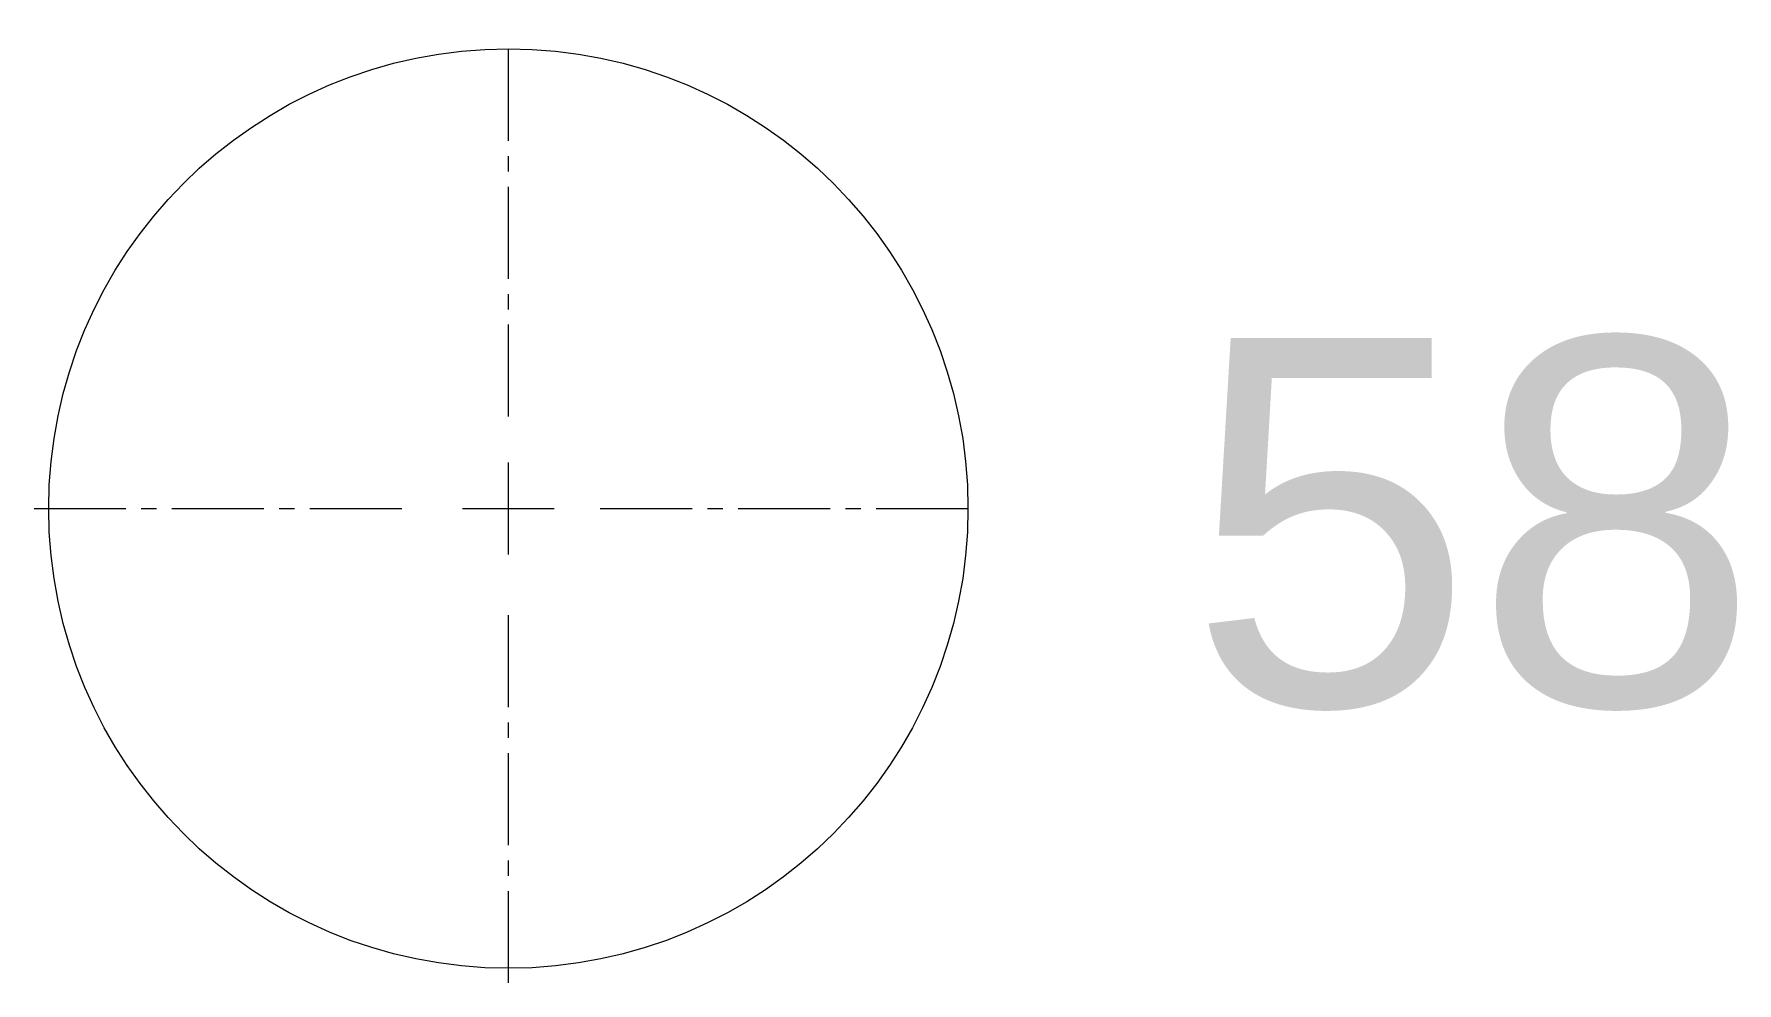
# Model space of a CAD drawing. Header units: inches. Extents: x 389.6 to 403.5, y 209.4 to 217.2.
import ezdxf
from ezdxf.enums import TextEntityAlignment as Align

# ---------------------------------------------------------------- set-up
doc = ezdxf.new("R2010")
doc.units = ezdxf.units.IN
doc.header["$MEASUREMENT"] = 0
doc.linetypes.add('CENTER2', pattern=[1.125, 0.75, -0.125, 0.125, -0.125])
doc.layers.get('0').update_dxf_attribs({"lineweight": 9})
doc.layers.add('E102-2nd-floor-electrical', color=7, linetype='Continuous', lineweight=9)
doc.layers.get('0').off()
doc.styles.add('Reg', font='Arial.ttf', dxfattribs={"height": 3})

# ---------------------------------------------------------------- blocks, each defined once
blk = doc.blocks.new('*U1')
at = {"layer": 'E102-2nd-floor-electrical', "color": 0, "linetype": 'CENTER2', "transparency": 16777216}
for p, q in [((0, 0.75), (0, 3.87)), ((-3.87, 0), (-0.75, 0)), ((0.75, 0), (3.87, 0)), ((0, -3.87), (0, -0.75))]:
    blk.add_line(p, q, dxfattribs=at)
at = {"layer": 'E102-2nd-floor-electrical', "color": 0, "linetype": 'Continuous', "transparency": 16777216}
for p, q in [((0, -0.375), (0, 0.375)), ((-0.375, 0), (0.375, 0))]:
    blk.add_line(p, q, dxfattribs=at)
blk = doc.blocks.new('duplex')
at = {"style": 'Reg'}
blk.add_attdef('ID', text='', height=3, dxfattribs=at).set_placement((292.549, 61.462), align=Align.MIDDLE_CENTER)

msp = doc.modelspace()

# ---------------------------------------------------------------- linework, layer by layer
at = {"layer": 'E102-2nd-floor-electrical'}
msp.add_circle((393.507, 213.284), 3.75, dxfattribs=at)

# ---------------------------------------------------------------- block references
at = {"layer": 'E102-2nd-floor-electrical', "linetype": 'CENTER2'}
msp.add_blockref('*U1', (393.507, 213.284), dxfattribs=at)
at = {"layer": 'E102-2nd-floor-electrical'}
msp.add_blockref('duplex', (108.834, 151.714), dxfattribs=at).add_auto_attribs({'ID': '58'})

doc.saveas('drawing.dxf')
